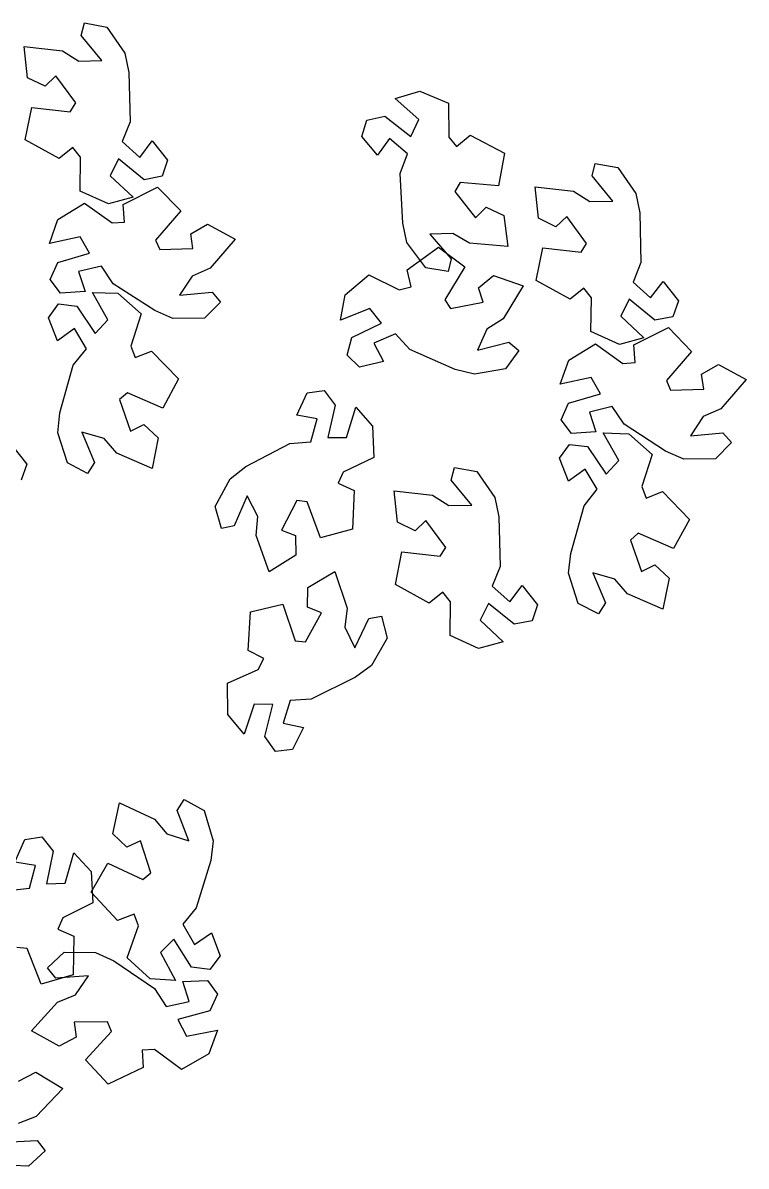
# Model space of a CAD drawing. Header units: millimetres. Extents: x 176.44 to 184.11, y 101.79 to 108.21.
# Drawn here: x 182.615 to 184.114, y 103.403 to 105.77 of the extents above; entities that cross this region are included whole.
import ezdxf

# ---------------------------------------------------------------- set-up
doc = ezdxf.new("R2010")
doc.units = ezdxf.units.MM
doc.layers.add('alberi', color=74, linetype='Continuous')

msp = doc.modelspace()

# ---------------------------------------------------------------- linework, layer by layer
at = {"layer": 'alberi'}
for points in [[(182.7894, 105.7617), (182.8268, 105.708), (182.8348, 105.6677), (182.8373, 105.5652), (182.8211, 105.5245), (182.8574, 105.4917), (182.8834, 105.5261), (182.9152, 105.4861), (182.9038, 105.4527), (182.8664, 105.4457), (182.8664, 105.4457), (182.8132, 105.4889), (182.7961, 105.454), (182.8437, 105.4092), (182.7927, 105.3955), (182.7337, 105.4221), (182.7349, 105.4922), (182.719, 105.5121), (182.6906, 105.4893), (182.6906, 105.4893), (182.6203, 105.5281), (182.634, 105.5954), (182.7133, 105.5865), (182.7247, 105.6047), (182.6839, 105.6604), (182.6612, 105.6391), (182.6249, 105.6567), (182.6182, 105.7216), (182.6975, 105.7126), (182.7316, 105.6914), (182.7792, 105.6922), (182.7361, 105.7442), (182.7429, 105.7704)], [(183.45, 105.263), (183.4112, 105.3157), (183.4023, 105.3558), (183.3972, 105.4582), (183.4124, 105.4993), (183.3753, 105.5312), (183.3501, 105.4962), (183.3174, 105.5353), (183.3279, 105.569), (183.3651, 105.577), (183.3651, 105.577), (183.4194, 105.535), (183.4356, 105.5703), (183.3869, 105.614), (183.4376, 105.629), (183.4972, 105.6038), (183.4978, 105.5337), (183.5141, 105.5142), (183.5419, 105.5377), (183.5419, 105.5377), (183.6132, 105.5007), (183.6012, 105.433), (183.5216, 105.44), (183.5107, 105.4215), (183.5529, 105.3668), (183.5751, 105.3886), (183.6118, 105.3719), (183.6201, 105.3072), (183.5406, 105.3143), (183.506, 105.3346), (183.4584, 105.3327), (183.5028, 105.2817), (183.4966, 105.2554)], [(183.848, 105.4708), (183.8855, 105.4172), (183.8934, 105.3768), (183.8959, 105.2743), (183.8797, 105.2336), (183.916, 105.2008), (183.942, 105.2352), (183.9738, 105.1952), (183.9624, 105.1618), (183.925, 105.1548), (183.925, 105.1548), (183.8718, 105.1981), (183.8547, 105.1632), (183.9023, 105.1183), (183.8513, 105.1046), (183.7923, 105.1312), (183.7935, 105.2013), (183.7777, 105.2212), (183.7493, 105.1984), (183.7493, 105.1984), (183.6789, 105.2372), (183.6926, 105.3045), (183.772, 105.2956), (183.7833, 105.3138), (183.7425, 105.3696), (183.7198, 105.3483), (183.6835, 105.3659), (183.6768, 105.4308), (183.7562, 105.4218), (183.7902, 105.4006), (183.8378, 105.4013), (183.7947, 105.4534), (183.8015, 105.4795)], [(182.9916, 105.1589), (182.9262, 105.1583), (182.8885, 105.1746), (182.8025, 105.2304), (182.7781, 105.2668), (182.7306, 105.2555), (182.7442, 105.2145), (182.6932, 105.211), (182.6721, 105.2392), (182.6875, 105.2741), (182.6875, 105.2741), (182.7533, 105.2935), (182.7341, 105.3273), (182.6702, 105.3134), (182.6878, 105.3633), (182.7431, 105.3968), (182.8002, 105.3562), (182.8256, 105.358), (182.8229, 105.3943), (182.8229, 105.3943), (182.8946, 105.4304), (182.9424, 105.3811), (182.8902, 105.3206), (182.8988, 105.301), (182.9678, 105.3031), (182.9631, 105.3339), (182.9981, 105.3538), (183.0554, 105.3227), (183.0032, 105.2623), (182.9664, 105.2463), (182.9401, 105.2066), (183.0074, 105.2127), (183.0251, 105.1922)], [(183.6156, 105.0538), (183.5511, 105.0428), (183.5112, 105.0528), (183.4174, 105.0942), (183.3875, 105.1263), (183.3424, 105.1074), (183.3624, 105.0692), (183.3127, 105.0575), (183.2873, 105.0821), (183.2969, 105.1189), (183.2969, 105.1189), (183.3587, 105.1486), (183.3344, 105.1789), (183.2736, 105.155), (183.2829, 105.207), (183.3321, 105.249), (183.395, 105.218), (183.4198, 105.2238), (183.4113, 105.2593), (183.4113, 105.2593), (183.4764, 105.3063), (183.5314, 105.2653), (183.4895, 105.1973), (183.5012, 105.1793), (183.569, 105.1924), (183.5594, 105.222), (183.5908, 105.2473), (183.6523, 105.2258), (183.6104, 105.1578), (183.5767, 105.1361), (183.5571, 105.0927), (183.6225, 105.1095), (183.6433, 105.0922)], [(182.7077, 104.8595), (182.6876, 104.9218), (182.6919, 104.9627), (182.7196, 105.0614), (182.747, 105.0955), (182.722, 105.1375), (182.687, 105.1123), (182.6684, 105.1599), (182.6891, 105.1885), (182.7269, 105.1842), (182.7269, 105.1842), (182.7651, 105.1272), (182.7916, 105.1555), (182.7593, 105.2124), (182.8121, 105.2105), (182.8606, 105.1678), (182.8389, 105.1011), (182.8482, 105.0774), (182.8821, 105.0908), (182.8821, 105.0908), (182.9379, 105.0331), (182.9051, 104.9728), (182.8318, 105.0046), (182.8156, 104.9905), (182.8383, 104.9253), (182.8662, 104.939), (182.8957, 104.9115), (182.883, 104.8475), (182.8099, 104.8794), (182.7836, 104.9096), (182.7378, 104.9229), (182.7637, 104.8605), (182.7495, 104.8375)], [(184.0503, 104.868), (183.9848, 104.8674), (183.9471, 104.8837), (183.8611, 104.9396), (183.8367, 104.976), (183.7892, 104.9646), (183.8028, 104.9237), (183.7518, 104.9201), (183.7307, 104.9484), (183.7461, 104.9832), (183.7461, 104.9832), (183.8119, 105.0026), (183.7928, 105.0364), (183.7289, 105.0225), (183.7464, 105.0724), (183.8017, 105.1059), (183.8588, 105.0653), (183.8842, 105.0671), (183.8815, 105.1035), (183.8815, 105.1035), (183.9532, 105.1395), (184.001, 105.0902), (183.9488, 105.0298), (183.9574, 105.0101), (184.0264, 105.0122), (184.0217, 105.043), (184.0567, 105.063), (184.1141, 105.0318), (184.0618, 104.9715), (184.025, 104.9554), (183.9987, 104.9157), (184.066, 104.9218), (184.0837, 104.9014)], [(183.0137, 104.7692), (183.045, 104.8266), (183.0776, 104.8516), (183.1682, 104.8996), (183.2119, 104.9032), (183.2251, 104.9503), (183.1827, 104.9583), (183.2044, 105.0045), (183.2393, 105.0092), (183.2623, 104.9789), (183.2623, 104.9789), (183.2473, 104.9119), (183.2861, 104.9122), (183.3051, 104.9748), (183.3401, 104.9352), (183.3425, 104.8706), (183.2793, 104.8404), (183.2684, 104.8173), (183.3015, 104.8021), (183.3015, 104.8021), (183.2981, 104.7219), (183.2318, 104.7041), (183.2044, 104.7791), (183.183, 104.7812), (183.1513, 104.7198), (183.1805, 104.709), (183.1809, 104.6687), (183.1258, 104.6337), (183.0985, 104.7088), (183.1023, 104.7487), (183.0804, 104.791), (183.053, 104.7292), (183.0266, 104.7237)], [(183.7663, 104.5686), (183.7462, 104.6309), (183.7505, 104.6718), (183.7782, 104.7705), (183.8056, 104.8047), (183.7806, 104.8467), (183.7456, 104.8215), (183.727, 104.869), (183.7477, 104.8976), (183.7855, 104.8933), (183.7855, 104.8933), (183.8237, 104.8363), (183.8503, 104.8646), (183.8179, 104.9215), (183.8707, 104.9196), (183.9193, 104.8769), (183.8976, 104.8102), (183.9068, 104.7865), (183.9407, 104.8), (183.9407, 104.8), (183.9965, 104.7422), (183.9637, 104.6819), (183.8904, 104.7137), (183.8742, 104.6996), (183.8969, 104.6344), (183.9248, 104.6481), (183.9543, 104.6206), (183.9417, 104.5566), (183.8685, 104.5885), (183.8422, 104.6188), (183.7964, 104.632), (183.8224, 104.5696), (183.8081, 104.5466)], [(183.5561, 104.8414), (183.5936, 104.7877), (183.6015, 104.7474), (183.6041, 104.6449), (183.5879, 104.6042), (183.6241, 104.5714), (183.6502, 104.6058), (183.6819, 104.5658), (183.6706, 104.5324), (183.6331, 104.5254), (183.6331, 104.5254), (183.5799, 104.5686), (183.5628, 104.5337), (183.6104, 104.4889), (183.5594, 104.4752), (183.5005, 104.5018), (183.5016, 104.5719), (183.4858, 104.5918), (183.4574, 104.569), (183.4574, 104.569), (183.3871, 104.6078), (183.4007, 104.6751), (183.4801, 104.6662), (183.4914, 104.6844), (183.4506, 104.7401), (183.4279, 104.7188), (183.3917, 104.7364), (183.3849, 104.8013), (183.4643, 104.7923), (183.4983, 104.7711), (183.5459, 104.7719), (183.5028, 104.8239), (183.5097, 104.8501)], [(183.3704, 104.4965), (183.3377, 104.4398), (183.3045, 104.4156), (183.2127, 104.3699), (183.169, 104.3673), (183.1546, 104.3206), (183.1968, 104.3116), (183.174, 104.2659), (183.1389, 104.262), (183.1167, 104.293), (183.1167, 104.293), (183.1334, 104.3595), (183.0945, 104.3602), (183.0741, 104.2981), (183.04, 104.3385), (183.0392, 104.4032), (183.1032, 104.4318), (183.1146, 104.4546), (183.0819, 104.4707), (183.0819, 104.4707), (183.0872, 104.5508), (183.154, 104.5669), (183.1795, 104.4912), (183.2008, 104.4886), (183.2341, 104.5492), (183.2052, 104.5608), (183.2058, 104.6011), (183.2617, 104.6346), (183.2871, 104.5589), (183.2823, 104.5191), (183.3032, 104.4763), (183.3321, 104.5374), (183.3587, 104.5422)], [(182.9908, 104.1397), (183.0096, 104.0771), (183.0045, 104.0363), (182.9747, 103.9381), (182.9466, 103.9046), (182.9707, 103.8621), (183.0062, 103.8865), (183.0239, 103.8386), (183.0026, 103.8104), (182.9649, 103.8155), (182.9649, 103.8155), (182.9279, 103.8733), (182.9007, 103.8455), (182.9319, 103.788), (182.8791, 103.791), (182.8315, 103.8347), (182.8546, 103.9009), (182.8458, 103.9248), (182.8117, 103.9121), (182.8117, 103.9121), (182.757, 103.971), (182.7911, 104.0306), (182.8637, 103.9972), (182.8802, 104.011), (182.8589, 104.0767), (182.8307, 104.0636), (182.8018, 104.0917), (182.8157, 104.1554), (182.8882, 104.122), (182.9139, 104.0912), (182.9594, 104.077), (182.9347, 104.1399), (182.9495, 104.1626)], [(182.7007, 103.8463), (182.7661, 103.8455), (182.8035, 103.8285), (182.8883, 103.7709), (182.912, 103.734), (182.9597, 103.7443), (182.947, 103.7855), (182.998, 103.7881), (183.0185, 103.7593), (183.0024, 103.7249), (183.0024, 103.7249), (182.9362, 103.7068), (182.9546, 103.6726), (183.0188, 103.6852), (183.0003, 103.6357), (182.9443, 103.6033), (182.888, 103.645), (182.8625, 103.6438), (182.8646, 103.6074), (182.8646, 103.6074), (182.7921, 103.5729), (182.7453, 103.6232), (182.7988, 103.6825), (182.7906, 103.7023), (182.7215, 103.7016), (182.7256, 103.6708), (182.6902, 103.6515), (182.6335, 103.6839), (182.687, 103.7431), (182.7241, 103.7584), (182.7512, 103.7976), (182.6838, 103.7929), (182.6665, 103.8137)]]:
    msp.add_lwpolyline(points, close=True, dxfattribs=at)
for points in [[(182.5916, 104.8967), (182.6233, 104.8567), (182.6119, 104.8233)], [(182.5856, 103.974), (182.6292, 103.9786), (182.6414, 104.0259), (182.5988, 104.033), (182.6194, 104.0797), (182.6543, 104.0852), (182.6779, 104.0553), (182.6779, 104.0553), (182.6644, 103.9881), (182.7032, 103.9892), (182.7208, 104.0522), (182.7567, 104.0134), (182.7605, 103.9488), (182.6979, 103.9173), (182.6876, 103.894), (182.721, 103.8794), (182.721, 103.8794), (182.7194, 103.7992), (182.6535, 103.7799), (182.6245, 103.8543), (182.603, 103.8559)], [(182.6062, 103.5796), (182.6421, 103.5979), (182.6979, 103.5642), (182.6429, 103.5063), (182.6055, 103.4919)], [(182.5775, 103.4534), (182.645, 103.4565), (182.6617, 103.4353), (182.6267, 103.4035), (182.5614, 103.4059)]]:
    msp.add_lwpolyline(points, dxfattribs=at)

doc.saveas('drawing.dxf')
